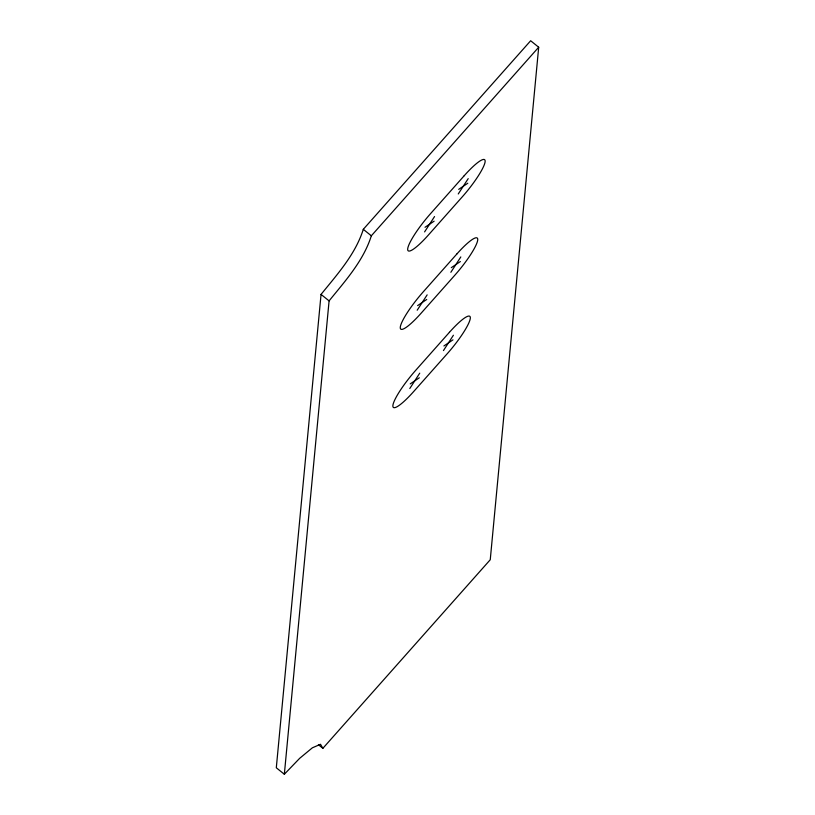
<?xml version="1.0" encoding="UTF-8"?>
<svg xmlns="http://www.w3.org/2000/svg" width="815" height="815" viewBox="0 0 815 815"><rect width="100%" height="100%" fill="white"/><g stroke="black" fill="none" stroke-linecap="round" stroke-linejoin="round"><path stroke-width="1.22" d="M321.049 294.409L276.305 767.771L284.343 774.25L299.665 758.327L312.369 747.803L320.519 744.289L322.883 748.313L490.253 559.742L538.695 47.229L530.657 40.75L363.296 229.321C355.442 254.341 337.237 274.38 321.049 294.409L329.087 300.888L284.343 774.25M538.695 47.229L371.334 235.8C363.48 260.81 345.275 280.859 329.087 300.888M424.595 231.898L434.548 216.556M458.254 193.97L468.207 178.628M417.188 310.209L427.152 294.867M450.858 272.281L460.811 256.939M409.792 388.511L419.745 373.168M443.452 350.582L453.405 335.24M458.692 189.355L467.779 183.243M425.033 227.283L434.12 221.171M451.286 267.666L460.373 261.554M417.626 305.594L426.714 299.482M443.89 345.968L452.967 339.855M410.23 383.896L419.307 377.783M363.296 229.321L371.334 235.8M318.421 744.716L322.883 748.313M464.234 175.694L430.575 213.622A34.098 6.082 -51.2 0 0 407.694 248.881A34.098 6.082 -51.2 0 0 428.568 234.832L462.227 196.904A34.098 6.082 -51.2 0 0 485.119 161.645A34.098 6.082 -51.2 0 0 464.234 175.694M456.838 254.005L423.168 291.933A34.098 6.082 -51.2 0 0 400.287 327.192A34.098 6.082 -51.2 0 0 421.172 313.143L454.831 275.215A34.098 6.082 -51.2 0 0 477.712 239.956A34.098 6.082 -51.2 0 0 456.838 254.005M449.432 332.306L415.772 370.234A34.098 6.082 -51.2 0 0 392.891 405.493A34.098 6.082 -51.2 0 0 413.765 391.445L447.425 353.516A34.098 6.082 -51.2 0 0 470.306 318.257A34.098 6.082 -51.2 0 0 449.432 332.306"/></g></svg>
